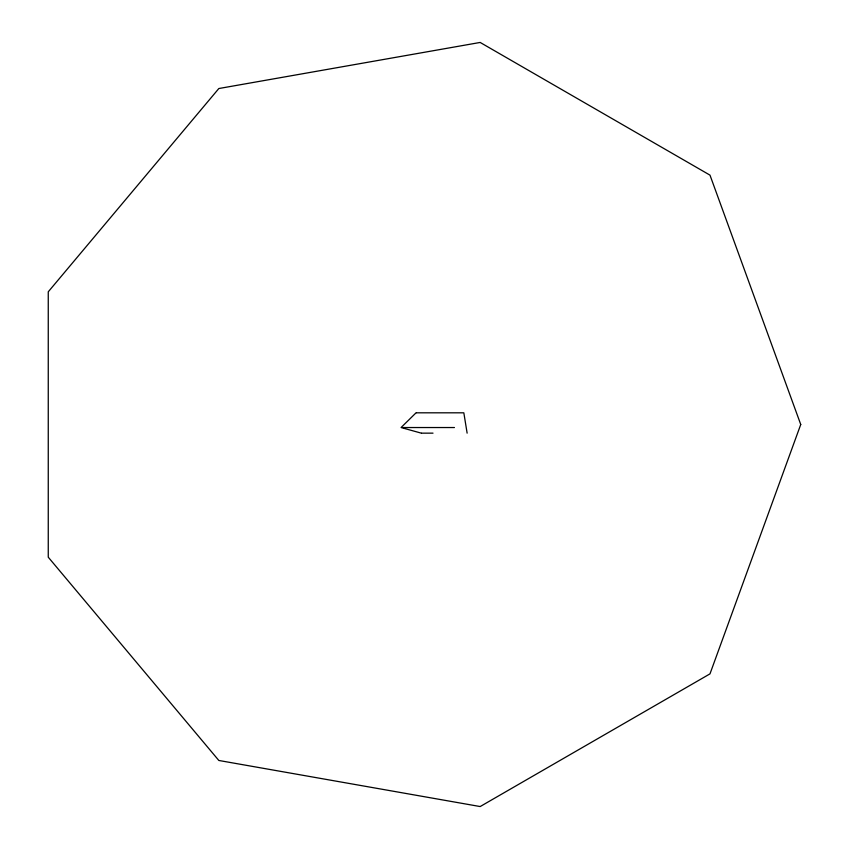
<?xml version="1.0" encoding="UTF-8"?>
<svg xmlns="http://www.w3.org/2000/svg" width="849" height="849" viewBox="0 0 849 849"><rect width="100%" height="100%" fill="white"/><g stroke="black" fill="none" stroke-linecap="round" stroke-linejoin="round"><path stroke-width="1.27" d="M416.042 412.816L401.078 427.535L421.295 433.149M416.424 412.816L463.83 412.816L467.13 433.149M403.105 427.535L454.448 427.535M421.666 433.149L433.011 433.149M800.745 424.5L709.987 673.862L480.163 806.55L218.83 760.471L48.255 557.188L48.255 291.812L218.83 88.529L480.163 42.45L709.987 175.138L800.745 424.5"/></g></svg>
